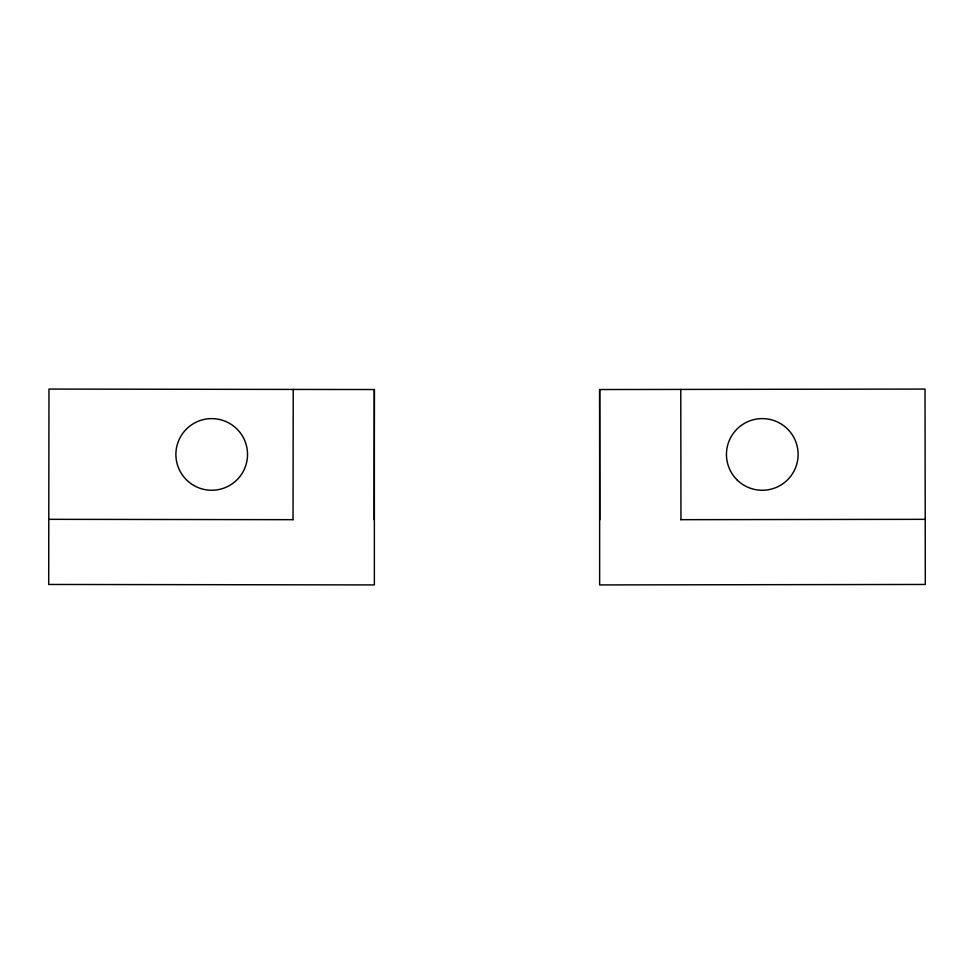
<?xml version="1.0" encoding="UTF-8"?>
<svg xmlns="http://www.w3.org/2000/svg" width="974" height="974" viewBox="0 0 974 974"><rect width="100%" height="100%" fill="white"/><g stroke="black" fill="none" stroke-linecap="round" stroke-linejoin="round"><path stroke-width="1.46" d="M293.04 519.678L293.223 389.417M374.174 519.799L374.357 389.539L48.98 389.076L48.7 584.461L374.357 584.924L374.357 389.539M599.619 389.539L925.02 389.076L925.3 584.461L599.643 584.924L599.643 389.539L599.801 519.799M680.704 519.678L925.203 519.337M48.797 519.337L293.296 519.678M680.777 389.417L680.96 519.678M736.989 479.805A35.819 35.819 0 0 0 796.902 463.661A35.819 35.819 0 0 0 752.963 419.843A35.819 35.819 0 0 0 736.989 479.805M193.753 485.429A35.819 35.819 0 0 0 247.53 454.481A35.819 35.819 0 0 0 193.85 423.386A35.819 35.819 0 0 0 193.753 485.429"/></g></svg>
